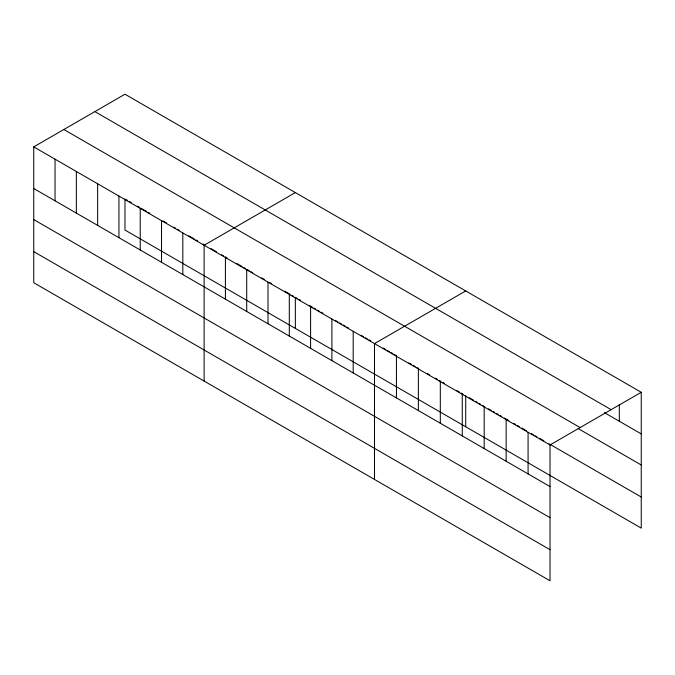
<?xml version="1.0" encoding="UTF-8"?>
<svg xmlns="http://www.w3.org/2000/svg" width="675" height="675" viewBox="0 0 675 675"><rect width="100%" height="100%" fill="white"/><g stroke="black" fill="none" stroke-linecap="round" stroke-linejoin="round"><path stroke-width="1.01" d="M33.75 146.888L550.024 444.952L550.024 580.778L33.75 282.715L33.75 146.888L124.976 94.222L641.25 392.285L641.25 528.112L124.976 230.048L124.976 198.956M295.346 192.578L204.12 245.253L204.12 381.08M465.716 290.942L374.49 343.609L374.49 479.436M550.024 444.952L641.25 392.285M94.871 111.603L611.145 409.666M604.387 412.627L641.25 433.907M63.855 129.507L580.129 427.579M578.062 428.507L641.25 464.991M125.862 199.471L127.642 200.492M129.414 201.521L131.186 202.542M137.396 206.128L139.177 207.157M140.948 208.178L146.273 211.25M148.044 212.279L149.825 213.3M163.131 220.987L166.683 223.037M173.779 227.129L175.559 228.158M177.331 229.179L179.103 230.209M188.865 235.845L194.189 238.916M195.961 239.937L197.741 240.967M203.065 244.038L204.837 245.067M211.047 248.653L216.371 251.724M221.695 254.796L223.476 255.825M225.247 256.846L227.019 257.875M236.782 263.503L242.106 266.583M243.878 267.604L245.658 268.633M247.43 269.654L249.202 270.675M250.982 271.704L252.754 272.725M261.63 277.855L264.288 279.391M269.612 282.462L271.392 283.483M284.698 291.17L290.022 294.241M291.794 295.27L293.574 296.291M297.118 298.342L295.346 297.321L295.346 328.404M298.898 299.371L300.67 300.392M309.547 305.513L312.204 307.049M313.985 308.078L315.757 309.099M317.528 310.129L319.309 311.15M321.081 312.179L322.852 313.2M335.281 320.372L337.939 321.907M339.711 322.937L341.491 323.958M343.263 324.987L345.035 326.008M346.815 327.029L348.587 328.058M361.007 335.23L363.673 336.766M365.445 337.787L367.225 338.816M368.997 339.837L370.769 340.867M383.198 348.038L385.855 349.574M387.627 350.595L389.407 351.624M391.179 352.645L392.951 353.675M394.732 354.696L396.503 355.725M408.923 362.897L411.59 364.433M413.362 365.453L415.142 366.483M416.914 367.504L418.686 368.533M427.562 373.655L429.334 374.676M435.544 378.262L437.324 379.291M439.096 380.312L440.868 381.333M442.648 382.362L444.42 383.383M456.84 390.555L459.506 392.099M461.278 393.12L463.058 394.141M469.226 397.71L473.614 400.241M475.369 401.254L477.124 402.266M478.879 403.279L480.634 404.291M482.389 405.312L484.152 406.325M488.54 408.856L491.172 410.375M492.927 411.387L494.682 412.4M496.437 413.412L498.192 414.433M499.947 415.446L501.702 416.458M504.335 417.977L508.722 420.508M513.987 423.554L515.742 424.567M517.497 425.579L519.252 426.592M521.885 428.11L526.272 430.642M531.546 433.688L533.301 434.7M535.056 435.712L536.811 436.725M539.443 438.244L543.831 440.775M549.096 443.821L641.25 497.028M33.75 188.511L550.024 486.574M33.75 219.594L550.024 517.666M33.75 251.623L550.024 549.695M619.312 404.587L619.312 421.242M528.078 432.287L528.078 473.909M506.14 419.622L506.14 461.236M484.194 406.949L484.194 448.571M465.716 395.685L465.716 426.769M462.257 394.284L462.257 435.907M440.311 381.62L440.311 423.233M418.373 368.947L418.373 410.569M396.436 356.282L396.436 397.904M353.194 331.315L353.194 372.938M331.898 319.022L331.898 360.644M310.601 306.728L310.601 348.351M289.305 294.435L289.305 336.049M268.009 282.133L268.009 323.755M246.712 269.84L246.712 311.462M225.416 257.546L225.416 299.168M182.824 232.951L182.824 274.573M161.528 220.657L161.528 262.28M140.231 208.364L140.231 249.986M118.935 196.071L118.935 237.693M97.639 183.777L97.639 225.391M76.343 171.475L76.343 213.097M55.046 159.182L55.046 200.804"/></g></svg>
